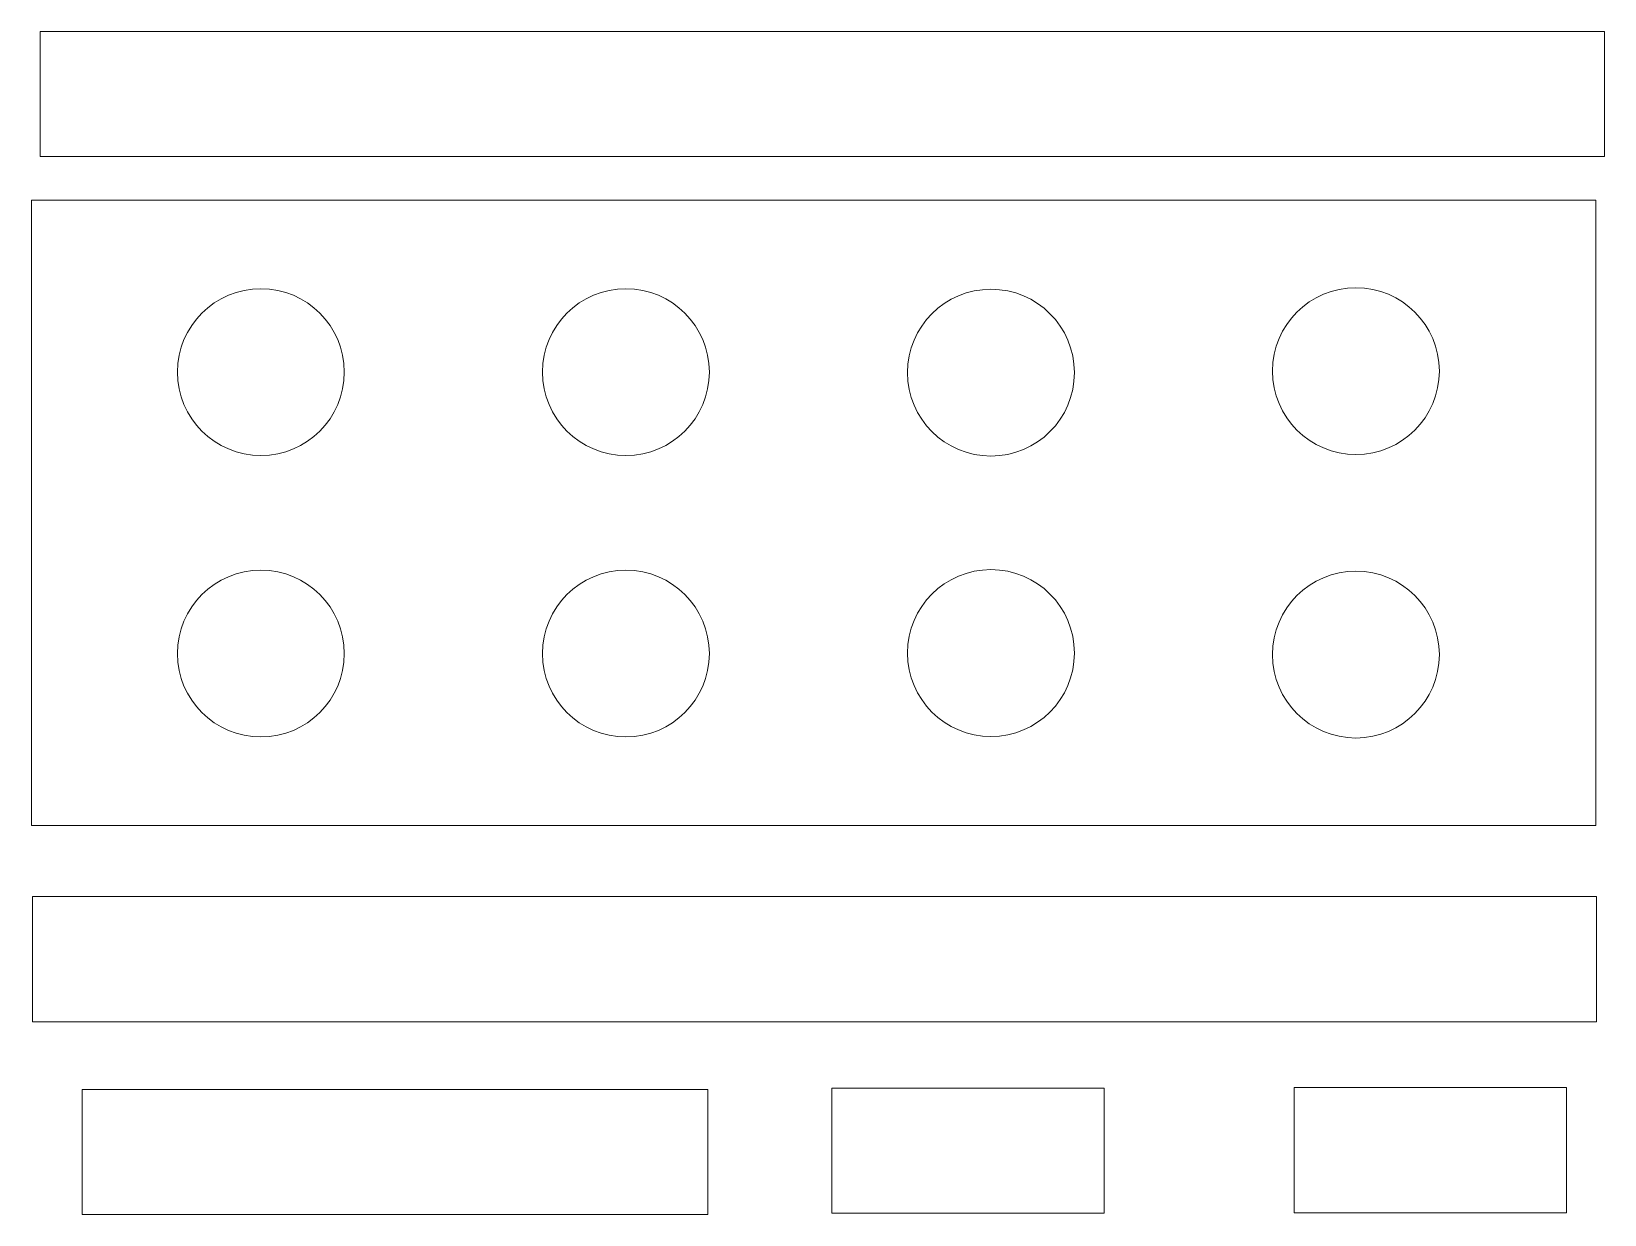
# Model space of a CAD drawing. Header units: millimetres. Extents: x 2 to 153, y 3 to 116.
import ezdxf

# ---------------------------------------------------------------- set-up
doc = ezdxf.new("R2010")
doc.units = ezdxf.units.MM

msp = doc.modelspace()

# ---------------------------------------------------------------- linework, layer by layer
at = {"color": 7, "linetype": 'Continuous', "lineweight": 18}
for p, q in [((2.98, 116.07), (2.98, 104.08)), ((152.97, 116.07), (2.98, 116.07)), ((152.97, 104.08), (152.97, 116.07)), ((2.98, 104.08), (152.97, 104.08)), ((152.13, 99.9), (2.14, 99.9)), ((2.14, 99.9), (2.14, 39.91)), ((152.13, 39.91), (152.13, 99.9)), ((2.14, 39.91), (152.13, 39.91)), ((152.21, 33.1), (2.23, 33.1)), ((2.23, 33.1), (2.23, 21.1)), ((152.21, 21.1), (152.21, 33.1)), ((2.23, 21.1), (152.21, 21.1)), ((7, 14.6), (7, 2.6)), ((67, 14.6), (7, 14.6)), ((67, 2.6), (67, 14.6)), ((78.89, 14.73), (78.89, 2.73)), ((104.99, 14.73), (78.89, 14.73)), ((104.99, 2.73), (104.99, 14.73)), ((123.22, 14.78), (123.22, 2.78)), ((149.33, 14.78), (123.22, 14.78)), ((149.33, 2.78), (149.33, 14.78)), ((7, 2.6), (67, 2.6)), ((78.89, 2.73), (104.99, 2.73)), ((123.22, 2.78), (149.33, 2.78))]:
    msp.add_line(p, q, dxfattribs=at)
for centre in [(24.14, 83.4), (59.14, 83.4), (94.14, 83.35), (129.13, 83.5), (24.14, 56.41), (59.14, 56.41), (94.14, 56.46), (129.13, 56.31)]:
    msp.add_circle(centre, 8, dxfattribs=at)

doc.saveas('drawing.dxf')
